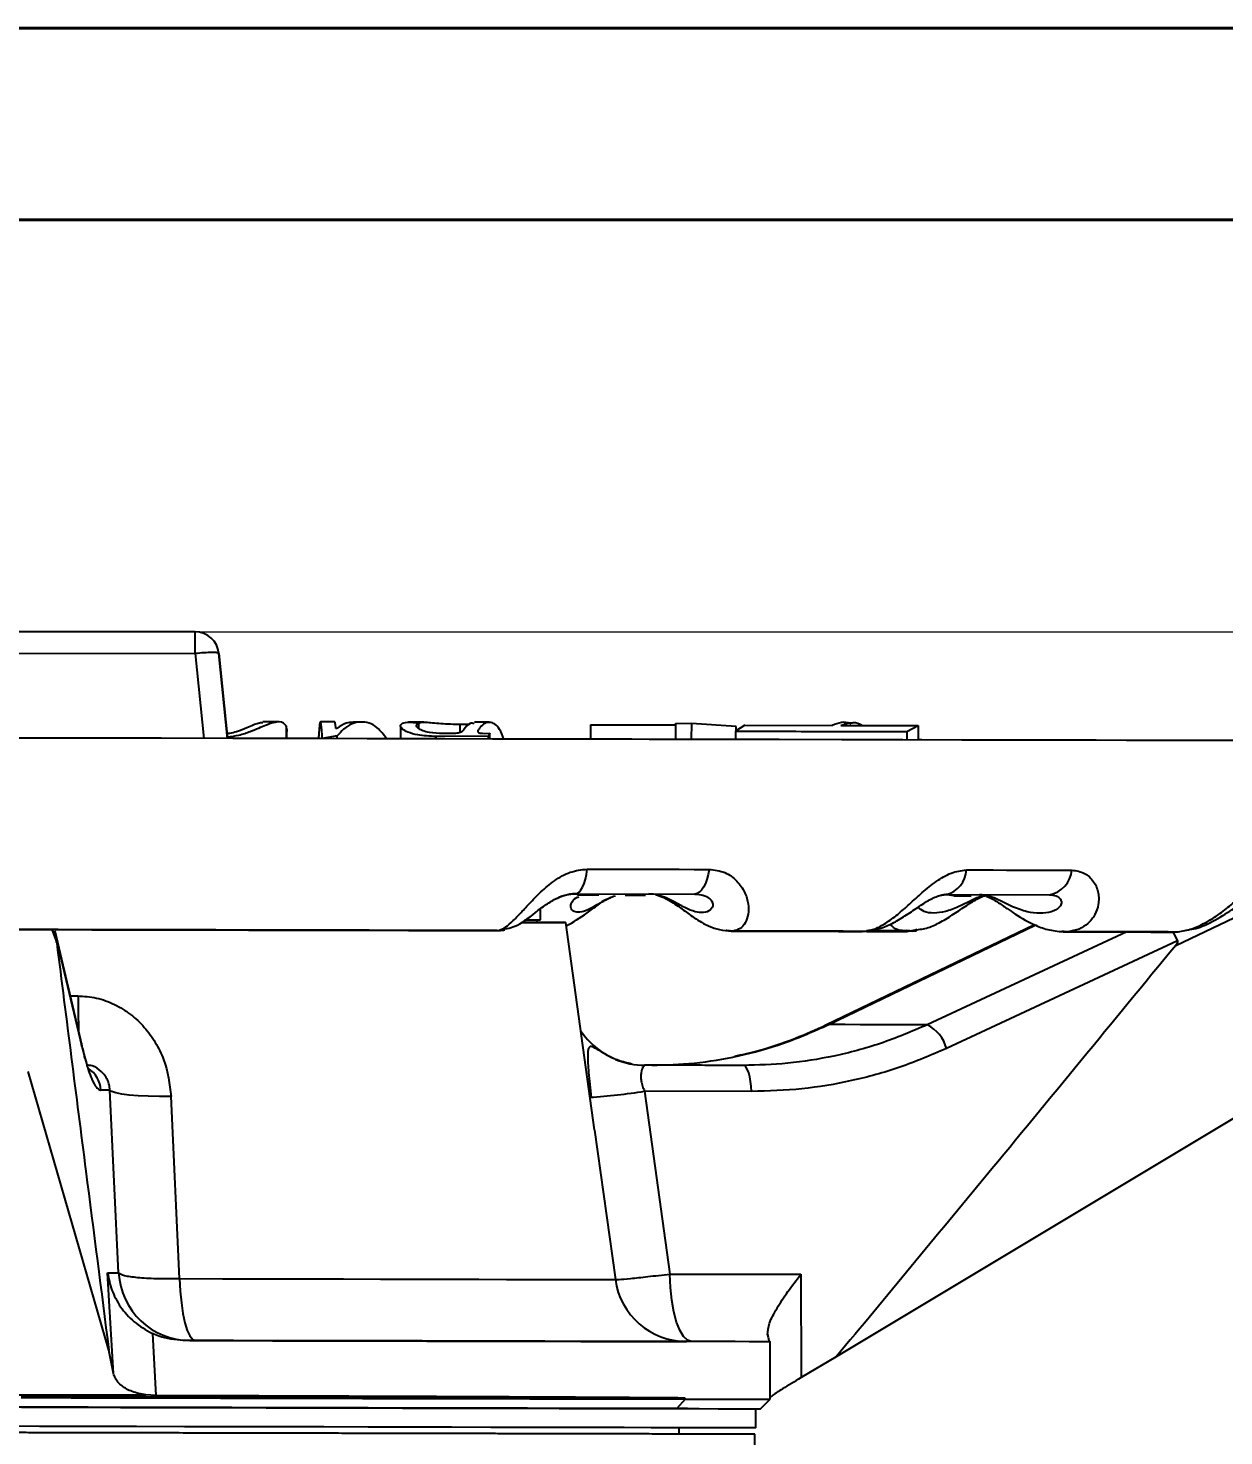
# Model space of a CAD drawing. Header units: millimetres. Extents: x 2687 to 4367, y 1046 to 2234.
# Drawn here: x 3232.8 to 3357.6, y 2086.9 to 2233.9 of the extents above; entities that cross this region are included whole.
import ezdxf

# ---------------------------------------------------------------- set-up
doc = ezdxf.new("R2010")
doc.units = ezdxf.units.MM
for name, color, linetype, lineweight in [('AM_5', 3, 'Continuous', 25), ('AM_BOR', 7, 'Continuous', 50), ('粗实线', 7, 'Continuous', 40)]:
    doc.layers.add(name, color=color, linetype=linetype, lineweight=lineweight)
doc.styles.add('SLDTEXTSTYLE1', font='txt.shx', dxfattribs={"width": 0.7, "bigfont": 'gbcbig.shx'})
doc.dimstyles.new('SLDDIMSTYLE12$0', dxfattribs={"dimtxt": 12, "dimasz": 10, "dimexe": 0, "dimexo": 0.0625, "dimgap": 0.875, "dimtad": 1, "dimdec": 1, "dimlfac": 1.8, "dimrnd": 1e-09, "dimzin": 12, "dimdsep": 46, "dimtxsty": 'SLDTEXTSTYLE1', "dimcen": 0.09, "dimdle": 8.16, "dimclrd": 3, "dimclre": 3, "dimadec": 0, "dimazin": 3, "dimtfac": 1, "dimtdec": 1, "dimtofl": 0, "dimtmove": 0, "dimatfit": 3, "dimfxl": 0, "dimfrac": 2, "dimtolj": 1, "dimlwd": 5, "dimlwe": 5, "dimarcsym": 0})

# ---------------------------------------------------------------- blocks, each defined once
blk = doc.blocks.new('*D17')
at = {"layer": 'AM_5', "color": 3, "lineweight": 5, "transparency": 16777216}
blk.add_line((3250.25, 2170.82), (3430.08, 2170.82), dxfattribs=at)
at = {"layer": 'AM_5', "color": 3, "linetype": 'Continuous', "lineweight": 5, "transparency": 16777216}
for p, q in [((3430.08, 2160.82), (3430.08, 1882.08)), ((3297.25, 1872.08), (3430.08, 1872.08))]:
    blk.add_line(p, q, dxfattribs=at)
at = {"layer": 'AM_5', "color": 3, "transparency": 16777216}
for points in [[(3428.41, 2160.82), (3431.74, 2160.82), (3430.08, 2170.82)], [(3428.41, 1882.08), (3431.74, 1882.08), (3430.08, 1872.08)]]:
    blk.add_solid(points, dxfattribs=at)
at = {"layer": 'Defpoints', "color": 0, "transparency": 16777216}
for p in [(3250.19, 2170.82), (3297.19, 1872.08), (3430.08, 1872.08)]:
    blk.add_point(p, dxfattribs=at)
at = {"layer": 'AM_5', "color": 0, "transparency": 16777216, "insert": (3423.2, 2021.45), "char_height": 12, "attachment_point": 5, "rotation": 90, "style": 'SLDTEXTSTYLE1'}
blk.add_mtext('\\A1;300', dxfattribs=at)
blk = doc.blocks.new('rA3')
at = {"layer": '粗实线'}
for p, q in [((753.384, 421.26), (333.384, 421.26)), ((748.384, 416.26), (358.384, 416.26))]:
    blk.add_line(p, q, dxfattribs=at)
blk = doc.blocks.new('图框1')
at = {"layer": 'AM_BOR', "xscale": 3.999900284620312, "yscale": 3.999900284620312, "zscale": 3.999900284620312}
blk.add_blockref('rA3', (18911.85, 6131.11), dxfattribs=at)

msp = doc.modelspace()

# ---------------------------------------------------------------- linework, layer by layer
at = {"color": 7, "linetype": 'Continuous', "lineweight": 25}
for p, q in [((3250.186, 2170.822), (3217.211, 2170.893)), ((3217.211, 2170.893), (3250.186, 2170.823)), ((3250.181, 2168.561), (3250.186, 2170.822)), ((3250.186, 2170.823), (3250.186, 2170.822)), ((3217.206, 2168.632), (3250.181, 2168.561)), ((3250.181, 2168.561), (3251.083, 2159.7)), ((3253.572, 2159.695), (3252.667, 2168.576)), ((3252.667, 2168.576), (3253.572, 2159.695)), ((3252.667, 2168.576), (3252.667, 2168.576)), ((3258.977, 2161.43), (3257.259, 2161.434)), ((3259.69, 2161), (3259.687, 2159.684)), ((3264.784, 2161.417), (3263.283, 2161.421)), ((3264.982, 2160.743), (3264.884, 2160.743)), ((3267.515, 2161.412), (3266.698, 2161.413)), ((3271.63, 2161), (3271.628, 2159.656)), ((3274.069, 2161.398), (3272.478, 2161.401)), ((3273.5, 2161.307), (3273.499, 2160.756)), ((3277.829, 2161.184), (3277.827, 2160.315)), ((3277.829, 2161.184), (3278.817, 2161.181)), ((3280.878, 2161.383), (3279.353, 2161.386)), ((3279.734, 2160.374), (3279.734, 2160.57)), ((3291.468, 2161.13), (3291.464, 2159.616)), ((3291.468, 2161.13), (3300.378, 2161.115)), ((3300.374, 2159.595), (3300.378, 2161.278)), ((3300.378, 2161.278), (3301.989, 2161.275)), ((3301.989, 2161.275), (3301.985, 2159.592)), ((3306.668, 2160.949), (3301.989, 2161.275)), ((3306.605, 2160.459), (3306.603, 2159.582)), ((3307.567, 2161.083), (3306.605, 2160.459)), ((3306.667, 2160.499), (3306.668, 2160.949)), ((3307.567, 2161.083), (3316.697, 2161.06)), ((3317.579, 2161.057), (3325.652, 2161.037)), ((3318.826, 2161.302), (3317.929, 2161.304)), ((3324.479, 2160.406), (3324.477, 2159.544)), ((3324.479, 2160.406), (3325.652, 2161.037)), ((3325.652, 2161.037), (3325.649, 2159.541)), ((3263.23, 2159.676), (3259.31, 2159.684)), ((3259.772, 2159.683), (3259.774, 2160.223)), ((3265.026, 2159.976), (3263.463, 2159.699)), ((3263.463, 2159.674), (3263.463, 2159.699)), ((3265.025, 2159.67), (3265.026, 2159.976)), ((3271.662, 2159.658), (3268.135, 2159.666)), ((3280.799, 2159.928), (3275.347, 2159.903)), ((3275.347, 2159.648), (3275.347, 2159.903)), ((3277.134, 2160.211), (3276.08, 2160.214)), ((3280.384, 2160.229), (3280.96, 2160.236)), ((3280.798, 2159.637), (3280.799, 2159.928)), ((3280.96, 2160.236), (3280.799, 2159.928)), ((3280.958, 2159.636), (3280.96, 2160.236)), ((3289.887, 2143.482), (3289.676, 2143.482)), ((3290.018, 2143.482), (3289.68, 2143.482)), ((3289.887, 2143.482), (3302.348, 2143.455)), ((3290.185, 2143.334), (3289.979, 2143.511)), ((3292.33, 2143.33), (3290.185, 2143.334)), ((3295.095, 2143.325), (3297.209, 2143.32)), ((3327.93, 2143.307), (3328.593, 2143.399)), ((3329.39, 2143.252), (3328.421, 2143.401)), ((3328.593, 2143.399), (3339.359, 2143.376)), ((3329.39, 2143.252), (3331.194, 2143.248)), ((3286.225, 2140.745), (3286.227, 2141.894)), ((3352.546, 2138.094), (3361.466, 2142.331)), ((3291.893, 2118.821), (3288.898, 2140.469)), ((3337.822, 2140.251), (3316.027, 2129.75)), ((3316.325, 2129.822), (3337.886, 2140.216)), ((3235.215, 2139.735), (3235.738, 2138.343)), ((3235.694, 2138.813), (3235.521, 2139.571)), ((3238.255, 2128.211), (3235.562, 2139.566)), ((3235.694, 2138.813), (3238.373, 2127.521)), ((3281.789, 2139.644), (3282.516, 2139.718)), ((3305.607, 2139.668), (3306.351, 2139.593)), ((3306.251, 2139.585), (3306.119, 2139.616)), ((3306.139, 2139.583), (3309.782, 2139.575)), ((3319.943, 2139.556), (3320.093, 2139.57)), ((3320.071, 2139.565), (3320.212, 2139.581)), ((3324.781, 2139.602), (3320.538, 2139.611)), ((3321.109, 2139.6), (3325.049, 2139.591)), ((3324.47, 2139.545), (3325.191, 2139.676)), ((3324.625, 2139.623), (3324.476, 2139.634)), ((3325.049, 2139.591), (3324.625, 2139.623)), ((3325.049, 2139.591), (3325.502, 2139.627)), ((3325.551, 2139.742), (3325.109, 2139.601)), ((3347.452, 2139.509), (3326.613, 2129.8)), ((3352.73, 2138.563), (3328.625, 2127.329)), ((3340.674, 2139.594), (3341.312, 2139.521)), ((3341.166, 2139.512), (3340.674, 2139.594)), ((3352.248, 2139.5), (3352.73, 2138.563)), ((3237.162, 2132.821), (3237.961, 2132.82)), ((3297.847, 2125.582), (3297.089, 2125.583)), ((3307.391, 2125.561), (3297.138, 2125.583)), ((3241.185, 2095.845), (3232.759, 2124.919)), ((3241.289, 2122.986), (3240.349, 2122.988)), ((3242.205, 2103.904), (3241.289, 2122.986)), ((3248.566, 2103.301), (3247.697, 2122.323)), ((3297.106, 2122.867), (3299.747, 2103.782)), ((3308.258, 2122.843), (3297.106, 2122.867)), ((3361.097, 2121.557), (3317.118, 2095.133)), ((3291.893, 2118.818), (3294.054, 2103.204)), ((3241.055, 2103.907), (3242.205, 2103.904)), ((3241.679, 2093.393), (3241.055, 2103.907)), ((3299.747, 2103.782), (3313.402, 2103.753)), ((3313.402, 2103.753), (3313.437, 2092.964)), ((3245.725, 2097.562), (3246.085, 2091.083)), ((3309.963, 2097.486), (3309.964, 2097.384)), ((3241.679, 2093.393), (3241.185, 2095.845)), ((3249.652, 2096.843), (3248.964, 2096.844)), ((3310.164, 2096.714), (3301.999, 2096.731)), ((3310.221, 2090.713), (3310.233, 2096.713)), ((3317.118, 2095.133), (3313.437, 2092.964)), ((3246.085, 2091.083), (3245.047, 2091.153)), ((3301.349, 2090.732), (3300.466, 2089.734)), ((3301.349, 2090.732), (3301.349, 2090.836)), ((3309.218, 2089.716), (3310.221, 2090.713)), ((3310.335, 2091.013), (3310.221, 2090.931)), ((3308.714, 2087.717), (3308.718, 2089.717)), ((3300.713, 2087.075), (3300.714, 2087.734)), ((3309.144, 2038.54), (3308.613, 2087.058))]:
    msp.add_line(p, q, dxfattribs=at)
at = {"color": 7, "linetype": 'Continuous', "lineweight": 25, "flags": 128}
for points in [[(3357.661, 2159.473), (3352.665, 2159.483), (3347.412, 2159.495), (3341.913, 2159.506), (3336.179, 2159.519), (3330.224, 2159.531), (3324.06, 2159.544), (3317.701, 2159.558), (3311.161, 2159.572), (3304.455, 2159.586), (3297.597, 2159.601), (3290.602, 2159.616), (3283.485, 2159.631), (3276.263, 2159.646), (3268.951, 2159.662), (3261.565, 2159.678), (3254.121, 2159.694), (3246.636, 2159.71), (3239.127, 2159.726), (3231.609, 2159.742)], [(3300.513, 2159.596), (3298.156, 2159.601), (3295.783, 2159.606), (3293.395, 2159.611), (3290.992, 2159.617), (3288.574, 2159.622), (3286.143, 2159.627), (3283.698, 2159.632), (3281.242, 2159.638)], [(3301.985, 2159.592), (3301.784, 2159.592), (3301.583, 2159.593), (3301.382, 2159.593), (3301.181, 2159.594), (3300.979, 2159.594), (3300.778, 2159.595), (3300.576, 2159.595), (3300.374, 2159.595)], [(3306.665, 2159.583), (3306.344, 2159.584), (3304.244, 2159.588), (3302.129, 2159.593)], [(3395.713, 2159.392), (3395.525, 2159.392), (3394.96, 2159.394), (3394.019, 2159.396), (3392.706, 2159.399), (3391.023, 2159.402), (3388.974, 2159.407), (3386.564, 2159.412), (3383.799, 2159.418), (3380.684, 2159.424), (3377.228, 2159.432), (3373.439, 2159.44), (3369.325, 2159.449), (3364.896, 2159.458), (3360.162, 2159.468), (3355.135, 2159.479), (3349.827, 2159.491), (3344.249, 2159.503), (3338.416, 2159.515), (3332.34, 2159.528), (3326.036, 2159.542), (3325.649, 2159.542)], [(3289.887, 2143.482), (3290.085, 2143.527), (3290.278, 2143.662), (3290.463, 2143.883), (3290.635, 2144.187), (3290.79, 2144.565), (3290.924, 2145.009), (3291.036, 2145.51), (3291.121, 2146.055)], [(3291.121, 2146.055), (3292.735, 2146.052), (3294.344, 2146.049), (3295.946, 2146.045), (3297.543, 2146.042), (3299.133, 2146.038), (3300.716, 2146.035), (3302.293, 2146.032), (3303.863, 2146.028)], [(3303.863, 2146.028), (3303.758, 2145.483), (3303.622, 2144.982), (3303.456, 2144.538), (3303.266, 2144.16), (3303.055, 2143.856), (3302.828, 2143.635), (3302.591, 2143.5), (3302.348, 2143.455)], [(3330.699, 2145.971), (3332.11, 2145.968), (3333.512, 2145.965), (3334.904, 2145.962), (3336.285, 2145.959), (3337.657, 2145.956), (3339.017, 2145.953), (3340.368, 2145.95), (3341.707, 2145.947)], [(3284.252, 2140.479), (3285.431, 2140.476), (3286.81, 2140.473), (3287.846, 2140.471), (3288.532, 2140.469), (3288.865, 2140.469), (3288.841, 2140.469), (3288.461, 2140.47), (3287.727, 2140.471), (3286.645, 2140.473), (3285.221, 2140.476), (3284.297, 2140.478)], [(3309.782, 2139.575), (3311.059, 2139.572), (3312.329, 2139.569), (3313.594, 2139.567), (3314.852, 2139.564), (3316.104, 2139.561), (3317.349, 2139.559), (3318.587, 2139.556), (3319.819, 2139.553)], [(3320.315, 2139.554), (3321.232, 2139.552), (3322.88, 2139.548), (3324.516, 2139.545)], [(3340.959, 2139.508), (3341.615, 2139.507), (3342.268, 2139.506), (3342.918, 2139.504), (3343.564, 2139.503), (3344.208, 2139.501), (3344.848, 2139.5), (3345.485, 2139.499), (3346.118, 2139.497)], [(3346.118, 2139.497), (3346.898, 2139.496), (3347.673, 2139.494), (3348.443, 2139.492), (3349.208, 2139.491), (3349.968, 2139.489), (3350.722, 2139.487), (3351.471, 2139.486), (3352.215, 2139.484)], [(3316.027, 2129.751), (3316.11, 2129.795), (3316.325, 2129.822)], [(3326.613, 2129.8), (3325.763, 2129.801), (3324.786, 2129.804), (3323.682, 2129.806), (3322.453, 2129.809), (3321.101, 2129.811), (3319.627, 2129.815), (3318.035, 2129.818), (3316.325, 2129.822)], [(3238.373, 2127.521), (3238.307, 2128.025), (3238.255, 2128.212)], [(3308.258, 2122.843), (3308.234, 2123.382), (3308.18, 2123.895), (3308.097, 2124.365), (3307.989, 2124.774), (3307.86, 2125.109), (3307.713, 2125.357), (3307.555, 2125.509), (3307.391, 2125.561)], [(3247.697, 2122.323), (3246.455, 2122.315), (3245.289, 2122.336), (3244.227, 2122.384), (3243.297, 2122.46), (3242.521, 2122.561), (3241.918, 2122.684), (3241.504, 2122.827), (3241.289, 2122.986)], [(3248.566, 2103.301), (3248.632, 2101.996), (3248.75, 2100.766), (3248.916, 2099.65), (3249.124, 2098.683), (3249.368, 2097.898), (3249.641, 2097.318), (3249.933, 2096.962), (3250.235, 2096.841)], [(3248.566, 2103.301), (3253.038, 2103.292), (3257.399, 2103.282), (3261.623, 2103.273), (3265.682, 2103.265), (3269.553, 2103.256), (3273.21, 2103.249), (3276.63, 2103.241), (3279.794, 2103.234), (3282.68, 2103.228), (3285.272, 2103.223), (3287.552, 2103.218), (3289.508, 2103.214), (3291.125, 2103.21), (3292.396, 2103.208), (3293.311, 2103.206), (3293.865, 2103.205), (3294.054, 2103.204)], [(3301.999, 2096.731), (3301.573, 2096.865), (3301.163, 2097.261), (3300.783, 2097.905), (3300.447, 2098.773), (3300.167, 2099.835), (3299.952, 2101.054), (3299.811, 2102.385), (3299.747, 2103.782)], [(3310.164, 2096.714), (3310.203, 2096.713), (3309.859, 2096.714), (3309.133, 2096.716), (3308.03, 2096.718), (3306.556, 2096.721), (3304.717, 2096.725), (3302.523, 2096.73), (3299.985, 2096.735), (3297.117, 2096.741), (3293.933, 2096.748), (3290.449, 2096.755), (3286.683, 2096.763), (3282.654, 2096.772), (3278.383, 2096.781), (3273.891, 2096.791), (3269.202, 2096.801), (3264.34, 2096.811), (3259.329, 2096.822), (3254.195, 2096.833), (3248.964, 2096.844)], [(3301.592, 2089.732), (3300.3, 2089.734), (3297.788, 2089.74), (3294.978, 2089.746), (3291.884, 2089.752), (3288.519, 2089.76), (3284.9, 2089.767), (3281.045, 2089.775), (3276.971, 2089.784), (3272.699, 2089.793), (3268.247, 2089.803), (3263.639, 2089.813), (3258.894, 2089.823), (3254.037, 2089.833), (3249.091, 2089.844), (3244.078, 2089.854), (3239.023, 2089.865), (3233.95, 2089.876), (3228.883, 2089.887)], [(3231.479, 2091.182), (3233.178, 2091.178), (3234.877, 2091.174), (3236.576, 2091.171), (3238.275, 2091.167), (3239.973, 2091.163), (3241.668, 2091.16), (3243.36, 2091.156), (3245.047, 2091.153)], [(3232.015, 2090.984), (3237.264, 2090.972), (3242.503, 2090.961), (3247.707, 2090.95), (3252.85, 2090.939), (3257.908, 2090.928), (3262.855, 2090.918), (3267.667, 2090.907), (3272.321, 2090.897), (3276.795, 2090.888), (3281.066, 2090.879), (3285.113, 2090.87), (3288.917, 2090.862), (3292.459, 2090.855), (3295.722, 2090.848), (3298.69, 2090.841), (3301.349, 2090.836)], [(3232.015, 2090.88), (3237.264, 2090.869), (3242.503, 2090.858), (3247.707, 2090.847), (3252.85, 2090.836), (3257.907, 2090.825), (3262.854, 2090.814), (3267.667, 2090.804), (3272.321, 2090.794), (3276.795, 2090.785), (3281.065, 2090.775), (3285.113, 2090.767), (3288.917, 2090.759), (3292.459, 2090.751), (3295.722, 2090.744), (3298.69, 2090.738), (3301.349, 2090.732)], [(3232.056, 2089.88), (3237.235, 2089.869), (3242.404, 2089.858), (3247.539, 2089.847), (3252.613, 2089.836), (3257.603, 2089.826), (3262.484, 2089.815), (3267.233, 2089.805), (3271.825, 2089.795), (3276.239, 2089.786), (3280.453, 2089.777), (3284.446, 2089.768), (3288.199, 2089.76), (3291.694, 2089.753), (3294.914, 2089.746), (3297.843, 2089.74), (3300.466, 2089.734)], [(3301.349, 2090.732), (3303.711, 2090.727), (3305.722, 2090.723), (3307.372, 2090.719), (3308.652, 2090.717), (3309.555, 2090.715), (3310.078, 2090.714), (3310.221, 2090.713)], [(3300.466, 2089.734), (3302.796, 2089.729), (3304.78, 2089.725), (3306.408, 2089.721), (3307.671, 2089.719), (3308.562, 2089.717), (3309.078, 2089.716), (3309.218, 2089.716)], [(3308.714, 2087.717), (3308.539, 2087.717), (3308.015, 2087.718), (3307.143, 2087.72), (3305.929, 2087.722), (3304.378, 2087.726), (3302.497, 2087.73), (3300.295, 2087.734), (3297.784, 2087.74), (3294.974, 2087.746), (3291.879, 2087.752), (3288.515, 2087.76), (3284.896, 2087.767), (3281.041, 2087.775), (3276.967, 2087.784), (3272.694, 2087.793), (3268.243, 2087.803), (3263.634, 2087.813), (3258.89, 2087.823), (3254.033, 2087.833), (3249.087, 2087.844), (3244.074, 2087.854), (3239.019, 2087.865), (3233.946, 2087.876), (3228.879, 2087.887)]]:
    msp.add_lwpolyline(points, dxfattribs=at)
at = {"color": 7, "linetype": 'Continuous', "lineweight": 25}
for centre, radius, start, end in [((3250.18, 2168.323), 2.5, 5.81493, 89.87751), ((3250.18, 2168.322), 2.5, 5.81493, 89.87751), ((3327.938, 2146.084), 2.763, 283.71071, 357.65791), ((3338.839, 2146.209), 2.88, 280.39224, 354.78917), ((3369.434, 2133.265), 131.473, 180.19425, 181.82618), ((3324.893, 2126.345), 3.86, 14.77003, 63.52904), ((3297.223, 2133.73), 8.163, 214.11019, 245.44357), ((3237.462, 2122.821), 2.892, 3.30335, 56.85343), ((3297.157, 2133.604), 8.02, 247.49374, 269.8614), ((3286.982, 2187.498), 65.419, 273.89088, 278.90272), ((3249.679, 2104.329), 7.486, 183.24837, 269.79193), ((3301.483, 2104.232), 7.5, 187.87748, 269.87749)]:
    msp.add_arc(centre, radius, start, end, dxfattribs=at)
for points in [[(3252.667, 2168.576), (3252.627, 2168.603), (3252.547, 2168.657), (3251.971, 2168.677), (3251.152, 2168.649), (3250.505, 2168.59), (3250.181, 2168.561)], [(3303.7, 2125.569), (3302.855, 2125.571), (3301.164, 2125.575), (3298.953, 2125.579), (3297.847, 2125.582)], [(3307.391, 2125.561), (3306.916, 2125.562), (3305.965, 2125.564), (3304.455, 2125.567), (3303.7, 2125.569)], [(3308.613, 2087.058), (3308.492, 2087.058), (3308.249, 2087.059), (3306.299, 2087.063), (3303.223, 2087.07), (3298.96, 2087.079), (3293.612, 2087.09), (3287.263, 2087.104), (3280.024, 2087.119), (3272.018, 2087.136), (3263.382, 2087.155), (3254.265, 2087.174), (3244.821, 2087.194), (3235.213, 2087.215), (3225.605, 2087.235), (3216.161, 2087.255), (3207.044, 2087.275), (3198.408, 2087.293), (3190.402, 2087.311), (3183.163, 2087.326), (3176.814, 2087.34), (3171.466, 2087.351), (3167.202, 2087.36), (3164.127, 2087.367), (3162.177, 2087.371), (3161.934, 2087.372), (3161.813, 2087.372)], [(3235.213, 2087.215), (3232.355, 2087.221), (3226.639, 2087.233), (3218.212, 2087.251), (3210.076, 2087.269), (3202.369, 2087.285), (3195.225, 2087.3), (3188.765, 2087.314), (3183.1, 2087.326), (3178.327, 2087.337), (3174.522, 2087.345), (3171.777, 2087.351), (3170.038, 2087.354), (3169.821, 2087.355), (3169.713, 2087.355)], [(3300.713, 2087.075), (3300.605, 2087.075), (3300.388, 2087.076), (3298.648, 2087.079), (3295.904, 2087.085), (3292.099, 2087.093), (3287.326, 2087.103), (3281.661, 2087.116), (3275.201, 2087.129), (3268.057, 2087.145), (3260.35, 2087.161), (3252.214, 2087.178), (3243.787, 2087.196), (3238.071, 2087.209), (3235.213, 2087.215)]]:
    msp.add_open_spline(points, degree=3, dxfattribs=at)
for points, knots in [([(3253.518, 2160.225), (3253.611, 2160.232), (3253.968, 2160.258), (3254.729, 2160.491), (3255.797, 2160.908), (3256.788, 2161.368), (3257.106, 2161.353), (3257.24, 2161.347)], [0, 0, 0, 0, 0.0437633, 0.1679338, 0.4021795, 0.7473798, 1, 1, 1, 1]), ([(3259.69, 2161), (3259.51, 2161.207), (3259.159, 2161.612), (3257.752, 2161.163), (3256.246, 2160.496), (3254.826, 2159.99), (3253.955, 2159.874), (3253.559, 2159.821)], [0, 0, 0, 0, 0.2863119, 0.55953071, 0.76733828, 0.89433721, 1, 1, 1, 1]), ([(3259.758, 2160.223), (3259.762, 2160.248), (3259.819, 2160.606), (3259.752, 2160.81), (3259.69, 2161)], [0, 0, 0, 0, 0.0704321, 1, 1, 1, 1]), ([(3263.463, 2159.699), (3263.445, 2160.015), (3263.409, 2160.655), (3263.327, 2161.407), (3263.24, 2161.525), (3263.154, 2160.931), (3263.103, 2160.358), (3263.076, 2159.829), (3263.068, 2159.675)], [0, 0, 0, 0, 0.15351513, 0.31151055, 0.62183079, 0.77597192, 0.93465022, 1, 1, 1, 1]), ([(3264.884, 2160.743), (3264.864, 2160.938), (3264.823, 2161.321), (3264.781, 2161.378), (3264.76, 2161.406)], [0, 0, 0, 0, 0.510119, 1, 1, 1, 1]), ([(3266.666, 2161.37), (3266.433, 2161.363), (3265.86, 2161.346), (3265.309, 2160.967), (3264.982, 2160.743)], [0, 0, 0, 0, 0.4066547, 1, 1, 1, 1]), ([(3270.18, 2159.659), (3269.86, 2160.09), (3269.032, 2161.204), (3267.742, 2161.521), (3266.56, 2161.259), (3265.738, 2160.759), (3265.244, 2160.216), (3265.026, 2159.976)], [0, 0, 0, 0, 0.2053841, 0.5315458, 0.6962645, 0.8657186, 1, 1, 1, 1]), ([(3275.347, 2159.903), (3274.68, 2159.932), (3273.578, 2159.979), (3272.397, 2160.322), (3271.774, 2160.676), (3271.546, 2161.053), (3271.724, 2161.206), (3271.823, 2161.292)], [0, 0, 0, 0, 0.2904242, 0.4791568, 0.6380876, 0.7972637, 1, 1, 1, 1]), ([(3271.823, 2161.292), (3272.024, 2161.35), (3272.332, 2161.44), (3273.075, 2161.367), (3273.332, 2161.341)], [0, 0, 0, 0, 0.6542152, 1, 1, 1, 1]), ([(3276.08, 2160.214), (3275.585, 2160.231), (3274.783, 2160.259), (3273.895, 2160.494), (3273.41, 2160.781), (3273.231, 2161.103), (3273.406, 2161.236), (3273.5, 2161.307)], [0, 0, 0, 0, 0.2599336, 0.4215944, 0.584063, 0.7764561, 1, 1, 1, 1]), ([(3273.5, 2161.307), (3273.667, 2161.352), (3273.939, 2161.425), (3274.721, 2161.364), (3275.601, 2161.286), (3276.621, 2161.208), (3277.375, 2161.187), (3277.786, 2161.184), (3277.829, 2161.184)], [0, 0, 0, 0, 0.2685044, 0.4379066, 0.6082478, 0.7778738, 0.976771, 1, 1, 1, 1]), ([(3278.204, 2160.565), (3278.158, 2160.509), (3278.086, 2160.423), (3277.856, 2160.318), (3277.623, 2160.255), (3277.374, 2160.215), (3277.208, 2160.212), (3277.134, 2160.211)], [0, 0, 0, 0, 0.3057608, 0.4723517, 0.637981, 0.8377325, 1, 1, 1, 1]), ([(3279.317, 2161.228), (3279.176, 2161.267), (3278.795, 2161.371), (3278.433, 2160.876), (3278.204, 2160.565)], [0, 0, 0, 0, 0.3704922, 1, 1, 1, 1]), ([(3279.734, 2160.57), (3279.709, 2160.521), (3279.67, 2160.444), (3279.719, 2160.34), (3279.837, 2160.275), (3280.065, 2160.232), (3280.262, 2160.23), (3280.384, 2160.229)], [0, 0, 0, 0, 0.2742213, 0.4218346, 0.5710505, 0.7336104, 1, 1, 1, 1]), ([(3282.416, 2159.633), (3282.27, 2159.993), (3281.837, 2161.067), (3280.952, 2161.557), (3280.189, 2161.203), (3279.799, 2160.661), (3279.734, 2160.57)], [0, 0, 0, 0, 0.1864973, 0.5560674, 0.9256862, 1, 1, 1, 1]), ([(3306.605, 2160.459), (3309.669, 2160.45), (3315.811, 2160.433), (3321.585, 2160.415), (3324.479, 2160.406)], [0, 0, 0, 0, 0.498853, 1, 1, 1, 1]), ([(3318.667, 2161.188), (3318.641, 2161.203), (3318.009, 2161.563), (3317.339, 2161.306), (3316.697, 2161.06)], [0, 0, 0, 0, 0.0420292, 1, 1, 1, 1]), ([(3317.579, 2161.057), (3318.269, 2161.296), (3319.05, 2161.565), (3319.78, 2161.105), (3319.865, 2161.052)], [0, 0, 0, 0, 0.8829321, 1, 1, 1, 1]), ([(3281.789, 2139.644), (3282, 2139.706), (3282.412, 2139.828), (3283.183, 2140.449), (3284.047, 2141.331), (3285.066, 2142.454), (3286.245, 2143.682), (3287.66, 2144.876), (3289.321, 2145.848), (3290.522, 2145.986), (3291.121, 2146.055)], [0, 0, 0, 0, 0.1279379, 0.24972, 0.3803197, 0.4997335, 0.6244222, 0.7495462, 0.8749776, 1, 1, 1, 1]), ([(3303.863, 2146.028), (3304.421, 2145.957), (3305.538, 2145.815), (3306.807, 2144.844), (3307.618, 2143.65), (3307.975, 2142.42), (3307.966, 2141.294), (3307.648, 2140.408), (3307.1, 2139.782), (3306.605, 2139.657), (3306.351, 2139.593)], [0, 0, 0, 0, 0.12462515, 0.249715, 0.37492122, 0.49974255, 0.61927679, 0.75001403, 0.87189027, 1, 1, 1, 1]), ([(3320.071, 2139.565), (3320.43, 2139.63), (3321.13, 2139.757), (3322.295, 2140.381), (3323.3, 2141.126), (3324.135, 2141.838), (3324.764, 2142.401), (3325.412, 2142.992), (3326.325, 2143.811), (3327.528, 2144.798), (3329.105, 2145.764), (3330.168, 2145.902), (3330.699, 2145.971)], [0, 0, 0, 0, 0.12794144, 0.24963358, 0.38016775, 0.44121021, 0.49970945, 0.56357405, 0.62456998, 0.74964196, 0.87502185, 1, 1, 1, 1]), ([(3341.707, 2145.947), (3342.174, 2145.88), (3342.87, 2145.78), (3343.573, 2145.245), (3343.99, 2144.757), (3344.292, 2144.188), (3344.47, 2143.589), (3344.533, 2142.969), (3344.472, 2142.181), (3344.216, 2141.439), (3343.797, 2140.799), (3343.274, 2140.247), (3342.472, 2139.72), (3341.705, 2139.589), (3341.312, 2139.521)], [0, 0, 0, 0, 0.1244795, 0.1858912, 0.249872, 0.3110952, 0.3752088, 0.436224, 0.5001105, 0.6195221, 0.6833857, 0.7502835, 0.8719702, 1, 1, 1, 1]), ([(3352.615, 2139.499), (3353.095, 2139.568), (3354.031, 2139.702), (3355.504, 2140.333), (3356.712, 2141.079), (3357.664, 2141.79), (3358.357, 2142.352), (3359.043, 2142.94), (3359.971, 2143.756), (3361.116, 2144.736), (3362.499, 2145.695), (3363.352, 2145.832), (3363.778, 2145.9)], [0, 0, 0, 0, 0.12801232, 0.24964837, 0.38015983, 0.44120352, 0.49971387, 0.56357251, 0.62457566, 0.74964179, 0.87501679, 1, 1, 1, 1]), ([(3281.96, 2139.713), (3282.504, 2139.798), (3283.8, 2140.001), (3285.273, 2141.178), (3286.76, 2142.32), (3287.912, 2143.041), (3289.067, 2143.488), (3289.736, 2143.509), (3290.07, 2143.52)], [0, 0, 0, 0, 0.21651, 0.5165419, 0.6570432, 0.7800658, 0.8904523, 1, 1, 1, 1]), ([(3287.81, 2142.929), (3287.879, 2142.966), (3288.212, 2143.144), (3288.951, 2143.411), (3289.575, 2143.458), (3289.887, 2143.482)], [0, 0, 0, 0, 0.1146699, 0.5571038, 1, 1, 1, 1]), ([(3288.948, 2140.108), (3289.651, 2140.53), (3290.692, 2141.155), (3292.197, 2142.294), (3293.072, 2142.898), (3293.524, 2143.059), (3293.574, 2143.076)], [0, 0, 0, 0, 0.5112128, 0.7576418, 0.9734468, 1, 1, 1, 1]), ([(3294.022, 2143.235), (3293.822, 2143.17), (3293.324, 2143.008), (3292.604, 2142.601), (3291.722, 2142.081), (3290.909, 2141.654), (3290.158, 2141.499), (3289.583, 2141.653), (3289.317, 2142.085), (3289.489, 2142.61), (3289.79, 2142.989), (3290.129, 2143.131), (3290.226, 2143.171)], [0, 0, 0, 0, 0.048877, 0.1220733, 0.2021553, 0.3553953, 0.5091194, 0.6628416, 0.8162433, 0.8929299, 0.9694545, 1, 1, 1, 1]), ([(3302.348, 2143.455), (3302.645, 2143.431), (3303.239, 2143.382), (3303.897, 2143.022), (3304.231, 2142.58), (3304.263, 2142.05), (3303.846, 2141.626), (3303.092, 2141.469), (3302.173, 2141.626), (3301.236, 2142.054), (3300.279, 2142.592), (3299.426, 2143.037), (3298.489, 2143.393), (3297.871, 2143.441), (3297.562, 2143.465)], [0, 0, 0, 0, 0.0625764, 0.1252848, 0.1848997, 0.2501233, 0.3749307, 0.5001323, 0.6253324, 0.7502715, 0.8127295, 0.8750555, 0.937394, 1, 1, 1, 1]), ([(3298.273, 2143.377), (3298.512, 2143.307), (3298.981, 2143.168), (3299.742, 2142.764), (3300.644, 2142.175), (3301.474, 2141.552), (3302.541, 2140.788), (3303.652, 2140.138), (3304.979, 2139.668), (3305.758, 2139.612), (3306.176, 2139.583)], [0, 0, 0, 0, 0.0889663, 0.1751205, 0.2608238, 0.4140952, 0.5091872, 0.7133094, 0.8458673, 1, 1, 1, 1]), ([(3320.281, 2139.645), (3320.853, 2139.712), (3321.87, 2139.831), (3323.294, 2140.542), (3324.597, 2141.351), (3325.882, 2142.25), (3326.943, 2142.907), (3327.674, 2143.236), (3328.315, 2143.444), (3328.669, 2143.44), (3328.906, 2143.437)], [0, 0, 0, 0, 0.1931622, 0.3431372, 0.4976624, 0.6438486, 0.7721107, 0.8302316, 0.8868982, 1, 1, 1, 1]), ([(3325.383, 2139.711), (3325.826, 2139.765), (3326.722, 2139.873), (3328.043, 2140.532), (3329.373, 2141.338), (3330.677, 2142.248), (3331.73, 2142.895), (3332.361, 2143.196), (3332.575, 2143.262), (3332.634, 2143.28)], [0, 0, 0, 0, 0.1816427, 0.3672701, 0.5589206, 0.7404903, 0.89985, 0.9720444, 1, 1, 1, 1]), ([(3332.718, 2143.308), (3332.636, 2143.298), (3332.278, 2143.257), (3331.58, 2142.957), (3330.696, 2142.527), (3329.629, 2141.996), (3328.477, 2141.573), (3327.296, 2141.425), (3326.251, 2141.547), (3325.851, 2141.915), (3325.665, 2142.086)], [0, 0, 0, 0, 0.0271102, 0.1179757, 0.2043592, 0.2988689, 0.479717, 0.6611364, 0.8425534, 1, 1, 1, 1]), ([(3339.359, 2143.376), (3339.608, 2143.352), (3340.108, 2143.303), (3340.572, 2142.944), (3340.681, 2142.502), (3340.398, 2141.973), (3339.59, 2141.549), (3338.392, 2141.394), (3337.055, 2141.552), (3335.812, 2141.98), (3334.697, 2142.518), (3333.806, 2142.963), (3332.919, 2143.32), (3332.38, 2143.368), (3332.11, 2143.392)], [0, 0, 0, 0, 0.0625764, 0.1252848, 0.1848997, 0.2501233, 0.3749307, 0.5001323, 0.6253324, 0.7502715, 0.8127295, 0.8750555, 0.937394, 1, 1, 1, 1]), ([(3332.126, 2143.392), (3332.226, 2143.383), (3332.416, 2143.367), (3332.844, 2143.221), (3333.365, 2142.964), (3334.073, 2142.537), (3334.891, 2141.978), (3336.203, 2141.084), (3337.664, 2140.243), (3339.433, 2139.621), (3340.45, 2139.547), (3340.992, 2139.508)], [0, 0, 0, 0, 0.0777037, 0.1483677, 0.214032, 0.2764184, 0.3843681, 0.4692883, 0.6935309, 0.8367965, 1, 1, 1, 1]), ([(3353.616, 2139.692), (3353.893, 2139.723), (3354.752, 2139.817), (3356.317, 2140.514), (3357.809, 2141.396), (3359.045, 2142.238), (3359.797, 2142.744), (3360.416, 2143.106), (3360.842, 2143.305), (3361.182, 2143.401), (3361.302, 2143.379), (3361.365, 2143.368)], [0, 0, 0, 0, 0.0899247, 0.2789122, 0.5096722, 0.5968017, 0.7160872, 0.7813852, 0.8495991, 0.9218501, 1, 1, 1, 1]), ([(3284.557, 2140.749), (3285.027, 2140.748), (3286.015, 2140.746), (3286.153, 2140.746), (3286.225, 2140.745)], [0, 0, 0, 0, 0.4764157, 1, 1, 1, 1]), ([(3285.985, 2140.475), (3285.944, 2140.511), (3285.884, 2140.566), (3285.887, 2140.701), (3285.888, 2140.746)], [0, 0, 0, 0, 0.6617391, 1, 1, 1, 1]), ([(3324.476, 2139.634), (3324.146, 2139.622), (3323.445, 2139.597), (3322.965, 2140.055), (3322.711, 2140.298)], [0, 0, 0, 0, 0.4701941, 1, 1, 1, 1]), ([(3230.299, 2139.753), (3234.711, 2139.743), (3243.494, 2139.725), (3256.552, 2139.697), (3269.361, 2139.67), (3277.66, 2139.653), (3281.789, 2139.644)], [0, 0, 0, 0, 0.2537268, 0.5049693, 0.7537271, 1, 1, 1, 1]), ([(3281.715, 2139.637), (3278.503, 2139.643), (3272.068, 2139.657), (3262.903, 2139.677), (3254.341, 2139.695), (3246.396, 2139.712), (3238.396, 2139.729), (3233.043, 2139.74), (3230.366, 2139.746)], [0, 0, 0, 0, 0.1923705, 0.3854898, 0.5383578, 0.6912259, 0.8456129, 1, 1, 1, 1]), ([(3235.738, 2138.343), (3235.732, 2138.388), (3235.72, 2138.482), (3235.707, 2138.612), (3235.698, 2138.719), (3235.695, 2138.776), (3235.695, 2138.804), (3235.694, 2138.813)], [0, 0, 0, 0, 0.3325712, 0.6879646, 0.8313814, 0.949784, 1, 1, 1, 1]), ([(3235.738, 2138.343), (3236.751, 2130.392), (3238.562, 2116.195), (3240.383, 2102.063), (3241.185, 2095.845)], [0, 0, 0, 0, 0.5600002, 1, 1, 1, 1]), ([(3281.715, 2139.637), (3281.939, 2139.647), (3282.207, 2139.659), (3282.473, 2139.71), (3282.516, 2139.718)], [0, 0, 0, 0, 0.838527, 1, 1, 1, 1]), ([(3306.251, 2139.585), (3306.055, 2139.596), (3305.822, 2139.609), (3305.637, 2139.66), (3305.607, 2139.668)], [0, 0, 0, 0, 0.8392222, 1, 1, 1, 1]), ([(3319.943, 2139.556), (3317.71, 2139.561), (3313.238, 2139.57), (3308.582, 2139.58), (3306.251, 2139.585)], [0, 0, 0, 0, 0.4994087, 1, 1, 1, 1]), ([(3306.351, 2139.593), (3308.681, 2139.588), (3313.347, 2139.578), (3317.828, 2139.569), (3320.071, 2139.565)], [0, 0, 0, 0, 0.4994075, 1, 1, 1, 1]), ([(3320.212, 2139.581), (3320.327, 2139.587), (3320.48, 2139.596), (3320.644, 2139.628), (3320.685, 2139.636)], [0, 0, 0, 0, 0.7502436, 1, 1, 1, 1]), ([(3352.446, 2139.489), (3350.634, 2139.493), (3347.006, 2139.5), (3343.114, 2139.508), (3341.166, 2139.512)], [0, 0, 0, 0, 0.499408, 1, 1, 1, 1]), ([(3341.312, 2139.521), (3343.26, 2139.518), (3347.16, 2139.51), (3350.795, 2139.502), (3352.615, 2139.499)], [0, 0, 0, 0, 0.4994067, 1, 1, 1, 1]), ([(3352.73, 2138.563), (3352.736, 2138.543), (3352.75, 2138.498), (3352.737, 2138.4), (3352.673, 2138.257), (3352.595, 2138.156), (3352.546, 2138.094)], [0, 0, 0, 0, 0.1147934, 0.2642503, 0.5426543, 1, 1, 1, 1]), ([(3352.546, 2138.094), (3345.952, 2130.056), (3334.177, 2115.703), (3322.331, 2101.418), (3317.118, 2095.133)], [0, 0, 0, 0, 0.5600004, 1, 1, 1, 1]), ([(3237.961, 2132.82), (3238.611, 2132.775), (3239.927, 2132.684), (3241.79, 2131.975), (3243.486, 2130.939), (3244.922, 2129.579), (3246.078, 2127.974), (3247.255, 2125.599), (3247.521, 2123.631), (3247.697, 2122.323)], [0, 0, 0, 0, 0.1235233, 0.2501507, 0.3747805, 0.5002123, 0.6235234, 0.7497125, 1, 1, 1, 1]), ([(3297.847, 2125.582), (3299.332, 2125.624), (3302.364, 2125.712), (3306.972, 2126.498), (3311.689, 2127.783), (3314.761, 2129.134), (3316.325, 2129.822)], [0, 0, 0, 0, 0.2354209, 0.48057, 0.7354347, 1, 1, 1, 1]), ([(3316.027, 2129.75), (3314.971, 2129.275), (3312.592, 2128.202), (3309.392, 2127.129), (3307.242, 2126.659), (3306.488, 2126.494)], [0, 0, 0, 0, 0.34105069, 0.76897077, 1, 1, 1, 1]), ([(3326.613, 2129.8), (3325, 2129.112), (3321.833, 2127.761), (3316.933, 2126.477), (3312.128, 2125.691), (3308.949, 2125.604), (3307.391, 2125.561)], [0, 0, 0, 0, 0.2645644, 0.5194287, 0.7645782, 1, 1, 1, 1]), ([(3238.699, 2126.298), (3238.671, 2126.432), (3238.584, 2126.841), (3238.387, 2127.66), (3238.255, 2128.211)], [0, 0, 0, 0, 0.3269815, 1, 1, 1, 1]), ([(3238.373, 2127.521), (3238.549, 2126.824), (3238.837, 2125.687), (3239.177, 2124.691), (3239.51, 2123.862), (3239.846, 2123.267), (3240.141, 2123.029), (3240.286, 2122.992), (3240.33, 2122.988), (3240.344, 2122.988), (3240.349, 2122.988)], [0, 0, 0, 0, 0.2501646, 0.4085572, 0.4987242, 0.7484853, 0.9263633, 0.9763214, 0.991455, 1, 1, 1, 1]), ([(3295.772, 2125.703), (3295.308, 2125.813), (3294.388, 2126.03), (3293.191, 2126.604), (3292.232, 2127.201), (3291.691, 2127.524), (3291.412, 2127.544), (3291.266, 2127.407), (3291.185, 2127.083), (3291.151, 2126.337), (3291.247, 2124.768), (3291.42, 2123.123), (3291.514, 2122.219)], [0, 0, 0, 0, 0.1033689, 0.2053754, 0.3058264, 0.4078371, 0.4617314, 0.5190392, 0.5812, 0.6494695, 0.8073596, 1, 1, 1, 1]), ([(3328.625, 2127.329), (3327.016, 2126.64), (3323.798, 2125.261), (3318.727, 2123.89), (3313.536, 2122.999), (3310.022, 2122.895), (3308.258, 2122.843)], [0, 0, 0, 0, 0.2492462, 0.4987214, 0.7485201, 1, 1, 1, 1]), ([(3241.289, 2122.986), (3241.276, 2123.164), (3241.25, 2123.512), (3241.064, 2124.047), (3240.777, 2124.53), (3240.267, 2125.081), (3239.627, 2125.511), (3239.074, 2125.583), (3238.883, 2125.608)], [0, 0, 0, 0, 0.1435708, 0.2798832, 0.4154035, 0.5545109, 0.846289, 1, 1, 1, 1]), ([(3297.138, 2125.583), (3297.068, 2125.544), (3296.931, 2125.467), (3296.752, 2124.965), (3296.707, 2124.411), (3296.745, 2123.93), (3296.873, 2123.396), (3297.027, 2123.047), (3297.106, 2122.867)], [0, 0, 0, 0, 0.2616178, 0.5161546, 0.6376198, 0.7555299, 0.8740541, 1, 1, 1, 1]), ([(3241.055, 2103.907), (3241.173, 2103.298), (3241.41, 2102.082), (3242.343, 2100.352), (3243.697, 2098.732), (3245.049, 2097.952), (3245.725, 2097.562)], [0, 0, 0, 0, 0.2505541, 0.5002593, 0.7500544, 1, 1, 1, 1]), ([(3242.205, 2103.904), (3242.357, 2103.809), (3242.662, 2103.619), (3244.093, 2103.416), (3246.08, 2103.293), (3247.736, 2103.298), (3248.566, 2103.301)], [0, 0, 0, 0, 0.24870503, 0.49818959, 0.74837738, 1, 1, 1, 1]), ([(3294.054, 2103.204), (3294.136, 2103.2), (3294.299, 2103.19), (3295.543, 2103.306), (3297.367, 2103.501), (3298.954, 2103.688), (3299.747, 2103.782)], [0, 0, 0, 0, 0.2503671, 0.5005248, 0.7501034, 1, 1, 1, 1]), ([(3309.953, 2097.425), (3309.978, 2097.814), (3310.029, 2098.59), (3310.896, 2100.206), (3312.017, 2101.931), (3312.939, 2103.145), (3313.402, 2103.753)], [0, 0, 0, 0, 0.2499493, 0.4997481, 0.749457, 1, 1, 1, 1]), ([(3248.964, 2096.844), (3248.091, 2096.92), (3246.974, 2097.017), (3245.949, 2097.464), (3245.725, 2097.562)], [0, 0, 0, 0, 0.7808606, 1, 1, 1, 1]), ([(3309.953, 2097.425), (3310.018, 2097.127), (3310.102, 2096.745), (3310.153, 2096.719), (3310.164, 2096.714)], [0, 0, 0, 0, 0.7808444, 1, 1, 1, 1]), ([(3249.652, 2096.843), (3249.666, 2096.843), (3249.693, 2096.842), (3249.824, 2096.842), (3250.006, 2096.842), (3250.159, 2096.841), (3250.235, 2096.841)], [0, 0, 0, 0, 0.2501498, 0.4993714, 0.7492584, 1, 1, 1, 1]), ([(3250.235, 2096.841), (3252.502, 2096.836), (3257.087, 2096.827), (3263.737, 2096.812), (3270.215, 2096.799), (3276.371, 2096.786), (3282.077, 2096.773), (3287.188, 2096.762), (3291.605, 2096.753), (3295.251, 2096.745), (3298.07, 2096.739), (3300.036, 2096.735), (3301.24, 2096.733), (3301.392, 2096.732), (3301.467, 2096.732)], [0, 0, 0, 0, 0.07919299, 0.16015936, 0.24278284, 0.32785451, 0.41364109, 0.49999999, 0.58635361, 0.67214028, 0.75721715, 0.83983537, 0.92080432, 1, 1, 1, 1]), ([(3301.999, 2096.731), (3301.925, 2096.731), (3301.777, 2096.731), (3301.606, 2096.732), (3301.49, 2096.732), (3301.475, 2096.732), (3301.467, 2096.732)], [0, 0, 0, 0, 0.25014976, 0.49937147, 0.74925843, 1, 1, 1, 1]), ([(3245.047, 2091.153), (3244.548, 2091.256), (3243.552, 2091.461), (3242.459, 2092.106), (3241.86, 2092.776), (3241.725, 2093.234), (3241.679, 2093.393)], [0, 0, 0, 0, 0.270985, 0.540835, 0.8409557, 1, 1, 1, 1]), ([(3313.437, 2092.964), (3312.759, 2092.558), (3311.589, 2091.856), (3310.682, 2091.257), (3310.39, 2091.052), (3310.335, 2091.013)], [0, 0, 0, 0, 0.5280154, 0.9113192, 1, 1, 1, 1]), ([(3301.349, 2090.836), (3300.324, 2090.843), (3298.274, 2090.858), (3294.609, 2090.882), (3290.515, 2090.906), (3286.013, 2090.93), (3281.196, 2090.953), (3276.059, 2090.976), (3270.579, 2090.999), (3263.819, 2091.025), (3255.682, 2091.054), (3249.302, 2091.073), (3246.085, 2091.083)], [0, 0, 0, 0, 0.0890091, 0.1780183, 0.2696134, 0.3612084, 0.4502175, 0.5392267, 0.6308217, 0.7224168, 0.8600381, 1, 1, 1, 1])]:
    msp.add_open_spline(points, degree=3, knots=knots, dxfattribs=at)

# ---------------------------------------------------------------- block references
at = {"layer": '粗实线', "linetype": 'ByBlock'}
msp.add_blockref('图框1', (-17558.719, -5582.251), dxfattribs=at)

# ---------------------------------------------------------------- dimensions: what is measured, and where the dimension line sits
at = {"layer": 'AM_5'}
dim = msp.add_linear_dim(base=(3430.078, 1872.082), p1=(3250.186, 2170.823), p2=(3297.187, 1872.082), angle=90, text='300', dimstyle='SLDDIMSTYLE12$0', override={"dimlfac": 1, "dimpost": ''}, dxfattribs=at)
dim.commit()
dim.dimension.update_dxf_attribs({"geometry": '*D17', "text_midpoint": (3423.203, 2021.452)})

doc.saveas('drawing.dxf')
